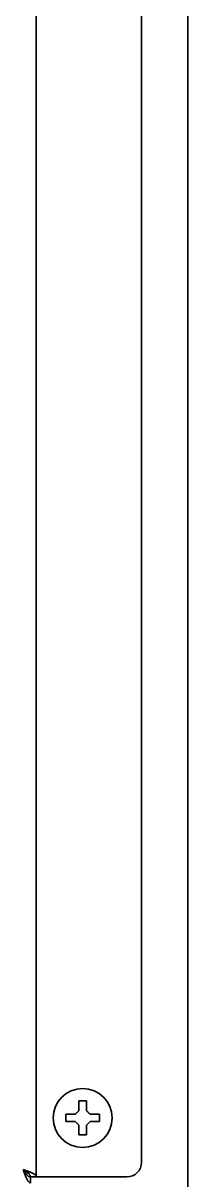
# Model space of a CAD drawing. Extents: x 6569 to 10251, y -294 to 3100.
# Drawn here: x 7082.8 to 7105.2, y 1424.4 to 1581.3 of the extents above; entities that cross this region are included whole.
import ezdxf

# ---------------------------------------------------------------- set-up
doc = ezdxf.new("R2010")
doc.units = 0
doc.header["$LTSCALE"] = 5
doc.layers.add('1', color=7, linetype='CONTINUOUS', true_color=0xffffff)

msp = doc.modelspace()

# ---------------------------------------------------------------- linework, layer by layer
at = {"layer": '1', "color": 7, "linetype": 'Continuous', "lineweight": 35}
for p, q in [((7084.56, 1424.83), (7084.56, 1881.33)), ((7105.16, 1881.46), (7105.16, 1277.43)), ((7098.86, 1879.23), (7098.86, 1426.83)), ((7088.56, 1432.83), (7088.56, 1433.33)), ((7088.56, 1432.33), (7088.56, 1432.83)), ((7093.16, 1433.33), (7093.16, 1432.83)), ((7093.16, 1432.83), (7093.16, 1432.33)), ((7083.76, 1424.83), (7084.56, 1424.83)), ((7083.76, 1424.83), (7083.76, 1424.03)), ((7085.56, 1424.83), (7084.56, 1424.83)), ((7096.86, 1424.83), (7085.56, 1424.83))]:
    msp.add_line(p, q, dxfattribs=at)
msp.add_circle((7090.86, 1432.83), 4, dxfattribs=at)
msp.add_arc((7096.86, 1426.83), 2, 270, 0, dxfattribs=at)
for points in [[(7090.36, 1433.83), (7090.36, 1433.88), (7090.36, 1433.99), (7090.36, 1434.15), (7090.36, 1434.31), (7090.36, 1434.46), (7090.36, 1434.62), (7090.36, 1434.77), (7090.36, 1434.94), (7090.36, 1435.06), (7090.36, 1435.13)], [(7090.36, 1435.13), (7090.53, 1435.13), (7090.86, 1435.13), (7091.2, 1435.13), (7091.36, 1435.13)], [(7089.86, 1433.33), (7089.89, 1433.35), (7089.94, 1433.4), (7090.01, 1433.47), (7090.08, 1433.54), (7090.15, 1433.61), (7090.22, 1433.68), (7090.29, 1433.75), (7090.34, 1433.8), (7090.36, 1433.83)], [(7091.36, 1433.83), (7091.39, 1433.8), (7091.44, 1433.75), (7091.52, 1433.68), (7091.59, 1433.6), (7091.66, 1433.53), (7091.73, 1433.46), (7091.8, 1433.4), (7091.84, 1433.35), (7091.86, 1433.33)], [(7091.86, 1433.33), (7091.92, 1433.33), (7092.03, 1433.33), (7092.19, 1433.33), (7092.35, 1433.33), (7092.5, 1433.33), (7092.65, 1433.33), (7092.81, 1433.33), (7092.98, 1433.33), (7093.1, 1433.33), (7093.16, 1433.33)], [(7089.86, 1432.33), (7089.81, 1432.33), (7089.7, 1432.33), (7089.54, 1432.33), (7089.38, 1432.33), (7089.23, 1432.33), (7089.07, 1432.33), (7088.92, 1432.33), (7088.75, 1432.33), (7088.63, 1432.33), (7088.56, 1432.33)], [(7090.36, 1431.83), (7090.34, 1431.85), (7090.29, 1431.9), (7090.21, 1431.98), (7090.14, 1432.05), (7090.07, 1432.12), (7090, 1432.19), (7089.93, 1432.26), (7089.89, 1432.3), (7089.86, 1432.33)], [(7091.86, 1432.33), (7091.84, 1432.3), (7091.79, 1432.25), (7091.72, 1432.18), (7091.65, 1432.11), (7091.58, 1432.04), (7091.51, 1431.97), (7091.44, 1431.9), (7091.39, 1431.85), (7091.36, 1431.83)], [(7091.36, 1431.83), (7091.36, 1431.77), (7091.36, 1431.66), (7091.36, 1431.5), (7091.36, 1431.34), (7091.36, 1431.19), (7091.36, 1431.04), (7091.36, 1430.88), (7091.36, 1430.71), (7091.36, 1430.59), (7091.36, 1430.53)], [(7091.36, 1430.53), (7091.2, 1430.53), (7090.86, 1430.53), (7090.53, 1430.53), (7090.36, 1430.53)], [(7083.76, 1424.83), (7083.76, 1424.86), (7083.76, 1424.93), (7083.72, 1425.03), (7083.66, 1425.13), (7083.58, 1425.23), (7083.47, 1425.33), (7083.35, 1425.43), (7083.22, 1425.53), (7083.07, 1425.63), (7082.92, 1425.73), (7082.82, 1425.79), (7082.76, 1425.83)], [(7083.76, 1424.03), (7083.73, 1424.03), (7083.67, 1424.04), (7083.58, 1424.09), (7083.49, 1424.18), (7083.4, 1424.31), (7083.31, 1424.46), (7083.22, 1424.64), (7083.13, 1424.85), (7083.04, 1425.08), (7082.95, 1425.32), (7082.86, 1425.57), (7082.79, 1425.74), (7082.76, 1425.83)], [(7083.76, 1424.83), (7083.73, 1424.83), (7083.66, 1424.83), (7083.56, 1424.87), (7083.46, 1424.93), (7083.36, 1425.01), (7083.26, 1425.12), (7083.16, 1425.24), (7083.06, 1425.37), (7082.96, 1425.52), (7082.86, 1425.67), (7082.8, 1425.77), (7082.76, 1425.83)], [(7084.56, 1424.83), (7084.56, 1424.86), (7084.55, 1424.92), (7084.5, 1425.01), (7084.41, 1425.1), (7084.28, 1425.19), (7084.13, 1425.28), (7083.95, 1425.37), (7083.74, 1425.46), (7083.51, 1425.55), (7083.27, 1425.64), (7083.02, 1425.74), (7082.85, 1425.8), (7082.76, 1425.83)]]:
    msp.add_open_spline(points, degree=3, dxfattribs=at)
for points in [[(7091.36, 1435.13), (7091.36, 1434.92), (7091.36, 1434.71), (7091.36, 1434.39), (7091.36, 1434.28), (7091.36, 1434.05), (7091.36, 1433.94), (7091.36, 1433.83)], [(7088.56, 1433.33), (7088.77, 1433.33), (7088.98, 1433.33), (7089.3, 1433.33), (7089.41, 1433.33), (7089.64, 1433.33), (7089.75, 1433.33), (7089.86, 1433.33)], [(7090.36, 1430.53), (7090.36, 1430.73), (7090.36, 1430.94), (7090.36, 1431.26), (7090.36, 1431.37), (7090.36, 1431.6), (7090.36, 1431.71), (7090.36, 1431.83)], [(7093.16, 1432.33), (7092.96, 1432.33), (7092.75, 1432.33), (7092.43, 1432.33), (7092.32, 1432.33), (7092.09, 1432.33), (7091.98, 1432.33), (7091.86, 1432.33)]]:
    msp.add_open_spline(points, degree=3, knots=[0, 0, 0, 0, 0.5, 0.5, 0.75, 0.75, 1, 1, 1, 1], dxfattribs=at)

doc.saveas('drawing.dxf')
